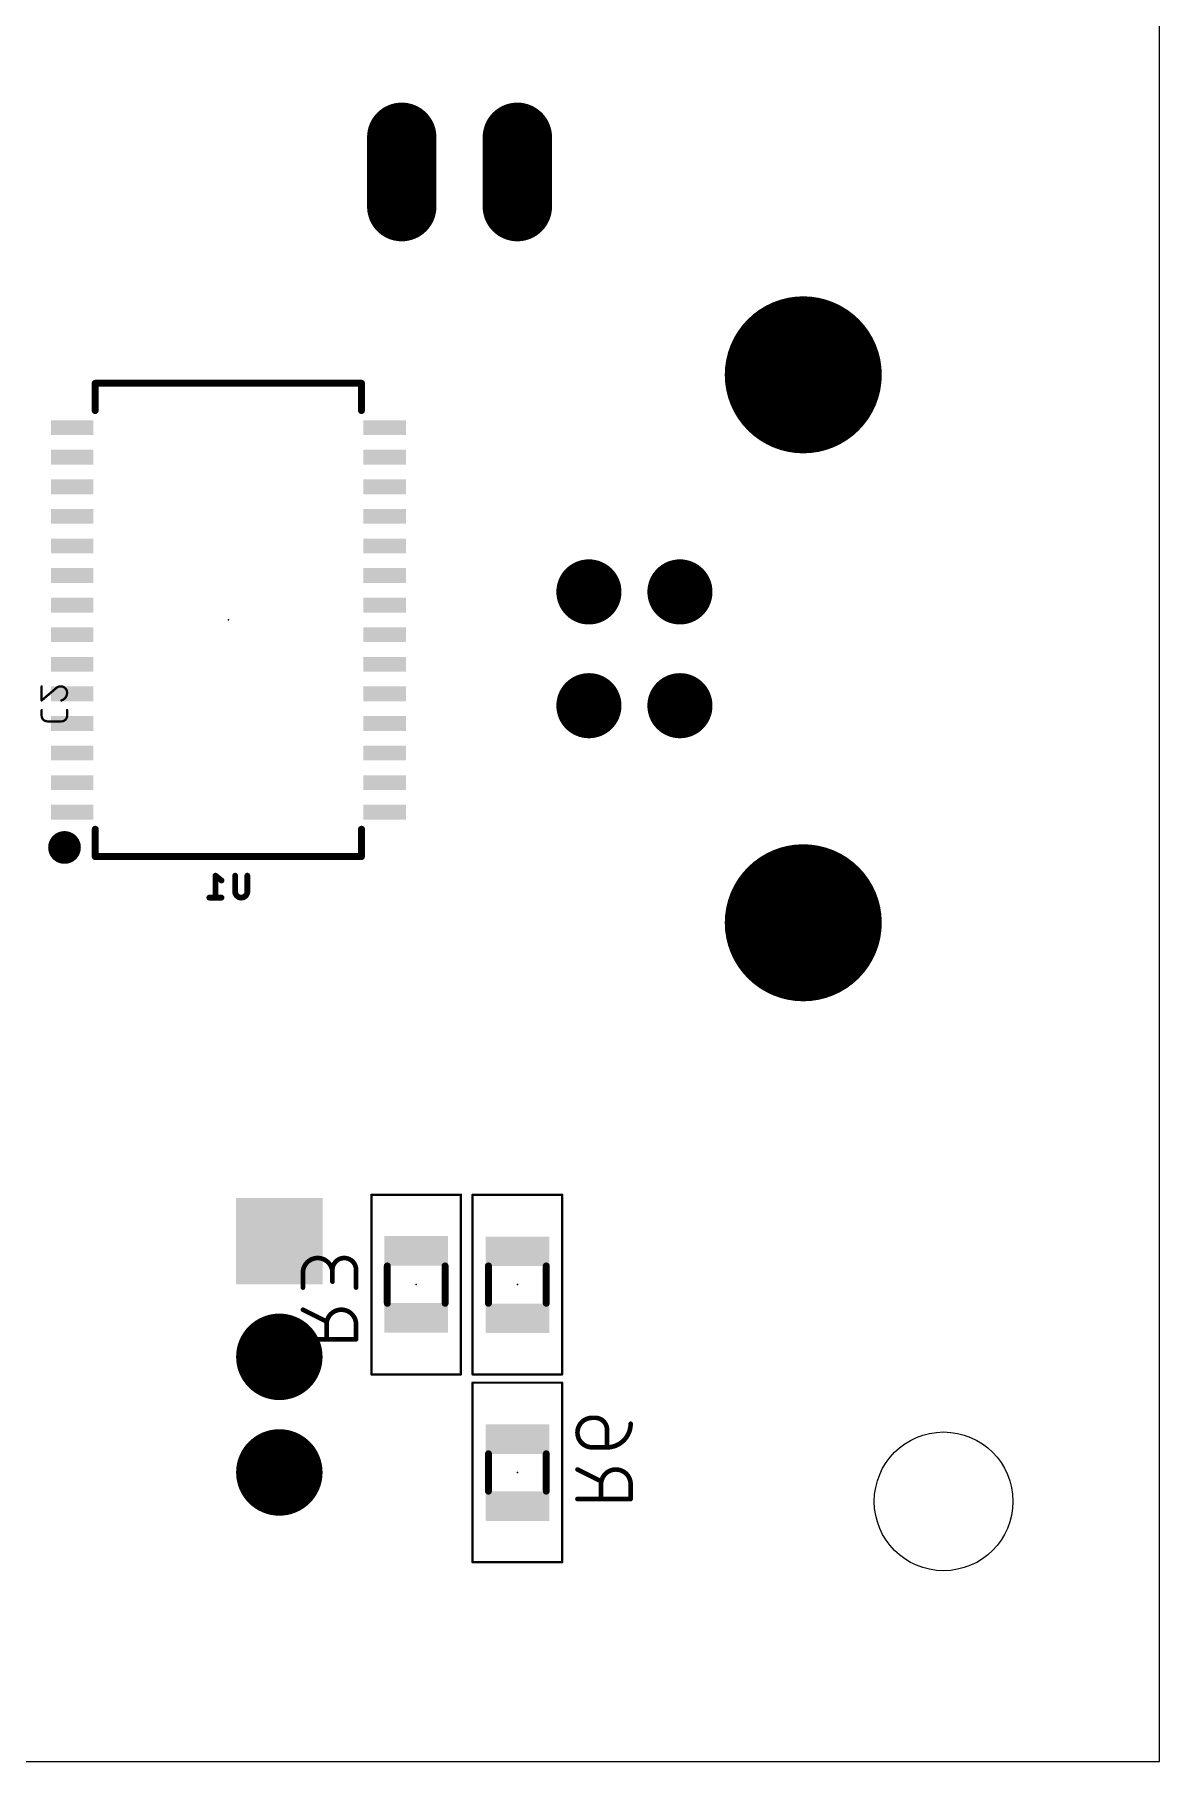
# Model space of a CAD drawing. Extents: x -2 to 136, y 0 to 100.
# Drawn here: x 111.15 to 135.87, y -0.16 to 37.79 of the extents above; entities that cross this region are included whole.
import ezdxf

# ---------------------------------------------------------------- set-up
doc = ezdxf.new("R2010")
doc.units = 0
for name, color, linetype in [('17', 110, 'CONTINUOUS'), ('20', 31, 'CONTINUOUS'), ('22', 253, 'CONTINUOUS'), ('24', 53, 'CONTINUOUS'), ('26', 253, 'CONTINUOUS'), ('40', 132, 'CONTINUOUS'), ('52', 253, 'CONTINUOUS')]:
    doc.layers.add(name, color=color, linetype=linetype)

# ---------------------------------------------------------------- blocks, each defined once
blk = doc.blocks.new('ROUNDP')
at = {"const_width": 0.5}
blk.add_lwpolyline([(0, -0.25, 1), (0, 0.25, 1), (0, -0.25)], format="xyb", dxfattribs=at)
blk = doc.blocks.new('LONGP100')
at = {"const_width": 1}
blk.add_lwpolyline([(-0.5, 0), (0.5, 0)], dxfattribs=at)
at = {"const_width": 0.5}
for points in [[(-0.5, 0.25, 1), (-0.5, -0.25)], [(0.5, -0.25, 1), (0.5, 0.25)]]:
    blk.add_lwpolyline(points, format="xyb", dxfattribs=at)
blk = doc.blocks.new('RECT')
blk.add_solid([(-0.5, -0.5), (0.5, -0.5), (-0.5, 0.5), (0.5, 0.5)])
blk = doc.blocks.new('SQUAREP')
blk.add_solid([(-0.5, -0.5), (0.5, -0.5), (-0.5, 0.5), (0.5, 0.5)])

msp = doc.modelspace()

# ---------------------------------------------------------------- linework, layer by layer
at = {"layer": '20'}
for p, q in [((135.87, -0.1588), (135.87, 100.4763)), ((-2.0638, -0.1588), (135.87, -0.1588))]:
    msp.add_line(p, q, dxfattribs=at)
msp.add_circle((131.1275, 5.5563), 1.524, dxfattribs=at)
at = {"layer": '22', "const_width": 0.1524}
for points in [[(118.3363, 30.1238), (112.4862, 30.1238)], [(112.4862, 30.1238), (112.4862, 29.5237)], [(118.3363, 30.1238), (118.3363, 29.5237)], [(112.4862, 19.7238), (112.4862, 20.3238)], [(118.3363, 19.7238), (118.3363, 20.3238)], [(112.4862, 19.7238), (118.3363, 19.7238)]]:
    msp.add_lwpolyline(points, dxfattribs=at)
at = {"layer": '22'}
for points, const_width in [([(112.4862, 30.1619, 1), (112.4862, 30.0857)], 0.0762), ([(112.5243, 30.1238, 1), (112.4481, 30.1238)], 0.0762), ([(118.3744, 30.1238, 1), (118.2982, 30.1238)], 0.0762), ([(118.3363, 30.0857, 1), (118.3363, 30.1619)], 0.0762), ([(112.4481, 29.5237, 1), (112.5243, 29.5237)], 0.0762), ([(118.2982, 29.5237, 1), (118.3744, 29.5237)], 0.0762), ([(111.8113, 19.7442, 1), (111.8113, 20.1034, 1), (111.8113, 19.7442)], 0.3592), ([(112.5243, 20.3238, 1), (112.4481, 20.3238)], 0.0762), ([(118.3744, 20.3238, 1), (118.2982, 20.3238)], 0.0762), ([(112.4862, 19.7619, 1), (112.4862, 19.6857)], 0.0762), ([(112.4481, 19.7238, 1), (112.5243, 19.7238)], 0.0762), ([(118.2982, 19.7238, 1), (118.3744, 19.7238)], 0.0762), ([(118.3363, 19.6857, 1), (118.3363, 19.7619)], 0.0762)]:
    msp.add_lwpolyline(points, format="xyb", dxfattribs=dict(at, const_width=const_width))
at = {"layer": '24'}
for p in [(115.4113, 24.9238), (119.5388, 10.3187), (121.7613, 10.3187), (121.7613, 6.1913)]:
    msp.add_point(p, dxfattribs=at)
at = {"layer": '26'}
for points, const_width in [([(111.3009, 23.1634, 1), (111.3174, 23.144)], 0.0254), ([(111.3218, 23.4642, 1), (111.2965, 23.4642)], 0.0254), ([(111.2965, 23.1537, 1), (111.3218, 23.1537)], 0.0254), ([(111.7283, 23.4642, 0.2053), (111.6196, 23.4176)], 0.0508), ([(111.6104, 23.4264, 1), (111.6288, 23.4088)], 0.0254), ([(111.6278, 23.4079, 1), (111.6114, 23.4273)], 0.0254), ([(111.868, 23.3245, 0.4142), (111.7283, 23.4642)], 0.0508), ([(111.7283, 23.4769, 1), (111.7283, 23.4515)], 0.0254), ([(111.7282, 23.4515, 1), (111.7283, 23.4769)], 0.0254), ([(111.7438, 23.1537, 0.3252), (111.868, 23.3245)], 0.0508), ([(111.7399, 23.1658, 1), (111.7477, 23.1416)], 0.0254), ([(111.8807, 23.3245, 1), (111.8553, 23.3245)], 0.0254), ([(111.8553, 23.3245, 1), (111.8807, 23.3245)], 0.0254), ([(111.3218, 22.9433, 1), (111.2965, 22.9433)], 0.0254), ([(111.3092, 22.8191, 0.4142), (111.4333, 22.6949)], 0.0508), ([(111.3218, 22.8191, 1), (111.2965, 22.8191)], 0.0254), ([(111.2965, 22.8191, 1), (111.3218, 22.8191)], 0.0254), ([(111.7438, 22.6949, 0.4142), (111.868, 22.8191)], 0.0508), ([(111.8807, 22.9433, 1), (111.8553, 22.9433)], 0.0254), ([(111.8806, 22.8191, 1), (111.8553, 22.8191)], 0.0254), ([(111.8553, 22.8191, 1), (111.8807, 22.8191)], 0.0254), ([(111.4333, 22.7076, 1), (111.4333, 22.6822)], 0.0254), ([(111.4333, 22.6822, 1), (111.4333, 22.7076)], 0.0254), ([(111.7438, 22.7076, 1), (111.7438, 22.6822)], 0.0254), ([(111.7438, 22.6822, 1), (111.7438, 22.7076)], 0.0254), ([(115.1476, 19.3288, 1), (115.108, 19.2792)], 0.0635), ([(115.1595, 19.304, 1), (115.096, 19.304)], 0.0635), ([(115.5924, 19.304, 1), (115.5289, 19.304)], 0.0635), ([(115.8605, 19.304, 1), (115.797, 19.304)], 0.0635), ([(115.242, 19.172, 1), (115.2817, 19.2215)], 0.0635), ([(115.5924, 18.9555, 1), (115.5289, 18.9555)], 0.0635), ([(115.5289, 18.9555, 1), (115.5924, 18.9555)], 0.0635), ([(115.5607, 18.9555, 1), (115.8288, 18.9555)], 0.127), ([(115.8605, 18.9555, 1), (115.797, 18.9555)], 0.0635), ([(115.797, 18.9555, 1), (115.8605, 18.9555)], 0.0635), ([(114.9937, 18.8531, 1), (114.9937, 18.7897)], 0.0635), ([(115.096, 18.8214, 1), (115.1595, 18.8214)], 0.0635), ([(115.2618, 18.7897, 1), (115.2618, 18.8531)], 0.0635), ([(117.6987, 10.5784, 1), (117.0496, 10.5784)], 0.1016), ([(117.075, 10.5784, 1), (117.0242, 10.5784)], 0.0508), ([(118.218, 10.6433, 1), (117.6987, 10.6433)], 0.1016), ([(117.7241, 10.6433, 1), (117.6733, 10.6433)], 0.0508), ([(117.6733, 10.6433, 1), (117.7241, 10.6433)], 0.0508), ([(118.2434, 10.6433, 1), (118.1925, 10.6433)], 0.0508), ([(118.1925, 10.6433, 1), (118.2434, 10.6433)], 0.0508), ([(117.0242, 10.5784, 1), (117.075, 10.5784)], 0.0508), ([(117.0242, 10.2538, 1), (117.075, 10.2538)], 0.0508), ([(117.6733, 10.5784, 1), (117.7241, 10.5784)], 0.0508), ([(117.6733, 10.3837, 1), (117.7241, 10.3837)], 0.0508), ([(118.1925, 10.2538, 1), (118.2434, 10.2538)], 0.0508), ([(117.0609, 9.79, 1), (117.0382, 9.7446)], 0.0508), ([(118.218, 9.4428, 1), (117.5688, 9.4428)], 0.1016), ([(117.5942, 9.4428, 1), (117.5434, 9.4428)], 0.0508), ([(117.5575, 9.485, 1), (117.5802, 9.5304)], 0.0508), ([(118.2434, 9.4428, 1), (118.1925, 9.4428)], 0.0508), ([(117.0496, 9.1436, 1), (117.0496, 9.0928)], 0.0508), ([(117.5434, 9.4428, 1), (117.5942, 9.4428)], 0.0508), ([(117.5434, 9.1182, 1), (117.5942, 9.1182)], 0.0508), ([(118.1925, 9.4428, 1), (118.2434, 9.4428)], 0.0508), ([(118.1925, 9.1182, 1), (118.2434, 9.1182)], 0.0508), ([(118.218, 9.0928, 1), (118.218, 9.1436)], 0.0508), ([(123.4066, 7.3918, 1), (123.4066, 6.7427)], 0.1016), ([(123.4066, 7.4172, 1), (123.4066, 7.3664)], 0.0508), ([(123.4066, 7.3664, 1), (123.4066, 7.4172)], 0.0508), ([(123.7312, 7.1322, 0.4142), (123.4715, 7.3918)], 0.1016), ([(123.4715, 7.4172, 1), (123.4715, 7.3664)], 0.0508), ([(123.4715, 7.3664, 1), (123.4715, 7.4172)], 0.0508), ([(123.7312, 6.7427, 0.4142), (124.2505, 7.262)], 0.1016), ([(124.2758, 7.262, 1), (124.2251, 7.262)], 0.0508), ([(123.7566, 7.1322, 1), (123.7058, 7.1322)], 0.0508), ([(123.7058, 7.1322, 1), (123.7566, 7.1322)], 0.0508), ([(123.4066, 6.7681, 1), (123.4066, 6.7173)], 0.0508), ([(123.4066, 6.7173, 1), (123.4066, 6.7681)], 0.0508), ([(123.7312, 6.7681, 1), (123.7312, 6.7173)], 0.0508), ([(123.7058, 6.7427, 1), (123.7566, 6.7427)], 0.0508), ([(123.7312, 6.7173, 1), (123.7312, 6.7681)], 0.0508), ([(123.0934, 6.2789, 1), (123.0707, 6.2334)], 0.0508), ([(124.2505, 5.9316, 1), (123.6013, 5.9316)], 0.1016), ([(123.6267, 5.9316, 1), (123.5759, 5.9316)], 0.0508), ([(123.5759, 5.9316, 1), (123.6267, 5.9316)], 0.0508), ([(123.59, 5.9738, 1), (123.6127, 6.0192)], 0.0508), ([(124.2759, 5.9316, 1), (124.225, 5.9316)], 0.0508), ([(124.225, 5.9316, 1), (124.2759, 5.9316)], 0.0508), ([(123.0821, 5.6325, 1), (123.0821, 5.5816)], 0.0508), ([(123.5759, 5.6071, 1), (123.6267, 5.6071)], 0.0508), ([(124.225, 5.6071, 1), (124.2759, 5.6071)], 0.0508), ([(124.2505, 5.5816, 1), (124.2505, 5.6325)], 0.0508)]:
    msp.add_lwpolyline(points, format="xyb", dxfattribs=dict(at, const_width=const_width))
for points, const_width in [([(111.3092, 23.1537), (111.3092, 23.4642)], 0.0508), ([(111.6196, 23.4176), (111.3092, 23.1537)], 0.0508), ([(111.3092, 22.9433), (111.3092, 22.8191)], 0.0508), ([(111.868, 22.8191), (111.868, 22.9433)], 0.0508), ([(111.4333, 22.6949), (111.7438, 22.6949)], 0.0508), ([(115.2618, 19.1968), (115.1278, 19.304)], 0.127), ([(115.1278, 19.304), (115.1278, 18.8214)], 0.127), ([(115.5607, 18.9555), (115.5607, 19.304)], 0.127), ([(115.8288, 19.304), (115.8288, 18.9555)], 0.127), ([(115.2618, 18.8214), (114.9937, 18.8214)], 0.127), ([(117.0496, 10.2538), (117.0496, 10.5784)], 0.1016), ([(117.6987, 10.6433), (117.6987, 10.3837)], 0.1016), ([(118.218, 10.2538), (118.218, 10.6433)], 0.1016), ([(117.0496, 9.7673), (117.5688, 9.5077)], 0.1016), ([(117.5688, 9.4428), (117.5688, 9.1182)], 0.1016), ([(118.218, 9.1182), (118.218, 9.4428)], 0.1016), ([(117.0496, 9.1182), (118.218, 9.1182)], 0.1016), ([(123.4715, 7.3918), (123.4066, 7.3918)], 0.1016), ([(123.7312, 6.7427), (123.7312, 7.1322)], 0.1016), ([(123.4066, 6.7427), (123.7312, 6.7427)], 0.1016), ([(123.0821, 6.2562), (123.6013, 5.9965)], 0.1016), ([(123.6013, 5.9316), (123.6013, 5.6071)], 0.1016), ([(124.2505, 5.6071), (124.2505, 5.9316)], 0.1016), ([(123.0821, 5.6071), (124.2505, 5.6071)], 0.1016)]:
    msp.add_lwpolyline(points, dxfattribs=dict(at, const_width=const_width))
at = {"layer": '40', "const_width": 0.0508}
for points in [[(118.5558, 12.2918), (118.5558, 8.3458)], [(120.5218, 12.2918), (118.5558, 12.2918)], [(120.5218, 8.3458), (120.5218, 12.2918)], [(122.7443, 12.2918), (120.7782, 12.2918)], [(120.7782, 12.2918), (120.7782, 8.3458)], [(122.7443, 8.3458), (122.7443, 12.2918)], [(118.5558, 8.3458), (120.5218, 8.3458)], [(120.7782, 8.3458), (122.7443, 8.3458)], [(122.7443, 8.1643), (120.7782, 8.1643)], [(120.7782, 8.1643), (120.7782, 4.2183)], [(122.7443, 4.2183), (122.7443, 8.1643)], [(120.7782, 4.2183), (122.7443, 4.2183)]]:
    msp.add_lwpolyline(points, dxfattribs=at)
at = {"layer": '40', "const_width": 0.0254}
for points in [[(118.5684, 12.2918, 1), (118.5431, 12.2918)], [(118.5558, 12.3045, 1), (118.5558, 12.279)], [(120.5345, 12.2918, 1), (120.5091, 12.2918)], [(120.5218, 12.279, 1), (120.5218, 12.3045)], [(120.7782, 12.3045, 1), (120.7782, 12.279)], [(120.7909, 12.2918, 1), (120.7656, 12.2918)], [(122.757, 12.2918, 1), (122.7316, 12.2918)], [(122.7443, 12.279, 1), (122.7443, 12.3045)], [(118.5558, 8.3585, 1), (118.5558, 8.3331)], [(118.5431, 8.3458, 1), (118.5684, 8.3458)], [(120.5091, 8.3458, 1), (120.5345, 8.3458)], [(120.5218, 8.3331, 1), (120.5218, 8.3585)], [(120.7782, 8.3585, 1), (120.7782, 8.3331)], [(120.7656, 8.3458, 1), (120.7909, 8.3458)], [(122.7316, 8.3458, 1), (122.757, 8.3458)], [(122.7443, 8.3331, 1), (122.7443, 8.3585)], [(120.7782, 8.177, 1), (120.7782, 8.1516)], [(120.7909, 8.1643, 1), (120.7656, 8.1643)], [(122.757, 8.1643, 1), (122.7316, 8.1643)], [(122.7443, 8.1516, 1), (122.7443, 8.177)], [(120.7782, 4.2309, 1), (120.7782, 4.2056)], [(120.7656, 4.2183, 1), (120.7909, 4.2183)], [(122.7316, 4.2183, 1), (122.757, 4.2183)], [(122.7443, 4.2056, 1), (122.7443, 4.2309)]]:
    msp.add_lwpolyline(points, format="xyb", dxfattribs=at)
at = {"layer": '52', "const_width": 0.1524}
for points in [[(118.9038, 10.7287), (118.9038, 9.9088)], [(120.1738, 10.7287), (120.1738, 9.9088)], [(121.1262, 9.9088), (121.1262, 10.7287)], [(122.3963, 9.9088), (122.3963, 10.7287)], [(121.1262, 5.7813), (121.1262, 6.6013)], [(122.3963, 5.7813), (122.3963, 6.6013)]]:
    msp.add_lwpolyline(points, dxfattribs=at)
at = {"layer": '52', "const_width": 0.0762}
for points in [[(118.9419, 10.7287, 1), (118.8657, 10.7287)], [(120.2119, 10.7287, 1), (120.1357, 10.7287)], [(121.1643, 10.7287, 1), (121.0881, 10.7287)], [(122.4344, 10.7287, 1), (122.3582, 10.7287)], [(118.8657, 9.9088, 1), (118.9419, 9.9088)], [(120.1357, 9.9088, 1), (120.2119, 9.9088)], [(121.0881, 9.9088, 1), (121.1643, 9.9088)], [(122.3582, 9.9088, 1), (122.4344, 9.9088)], [(121.1643, 6.6013, 1), (121.0881, 6.6013)], [(122.4344, 6.6013, 1), (122.3582, 6.6013)], [(121.0881, 5.7813, 1), (121.1643, 5.7813)], [(122.3582, 5.7813, 1), (122.4344, 5.7813)]]:
    msp.add_lwpolyline(points, format="xyb", dxfattribs=at)

# ---------------------------------------------------------------- block references
at = {"layer": '17', "rotation": 90}
for name, p, xscale, yscale in [('LONGP100', (119.2213, 34.7662), 1.524, 1.524), ('LONGP100', (119.2213, 34.7662), 1.524, 1.524), ('LONGP100', (121.7613, 34.7662), 1.524, 1.524), ('LONGP100', (121.7613, 34.7662), 1.524, 1.524), ('ROUNDP', (128.0438, 30.3087), 3.45, 3.45), ('ROUNDP', (128.0438, 30.3087), 3.45, 3.45), ('ROUNDP', (123.3338, 25.5388), 1.431, 1.431), ('ROUNDP', (123.3338, 25.5388), 1.431, 1.431), ('ROUNDP', (125.3338, 25.5388), 1.431, 1.431), ('ROUNDP', (125.3338, 25.5388), 1.431, 1.431), ('ROUNDP', (123.3338, 23.0388), 1.431, 1.431), ('ROUNDP', (123.3338, 23.0388), 1.431, 1.431), ('ROUNDP', (125.3338, 23.0388), 1.431, 1.431), ('ROUNDP', (125.3338, 23.0388), 1.431, 1.431), ('ROUNDP', (128.0438, 18.2688), 3.45, 3.45), ('ROUNDP', (128.0438, 18.2688), 3.45, 3.45)]:
    msp.add_blockref(name, p, dxfattribs=dict(at, xscale=xscale, yscale=yscale))
at = {"layer": '17', "xscale": 1.9, "yscale": 1.9}
for name, p in [('SQUAREP', (116.5318, 11.2713)), ('SQUAREP', (116.5318, 11.2713)), ('ROUNDP', (116.5318, 8.7313)), ('ROUNDP', (116.5318, 8.7313)), ('ROUNDP', (116.5318, 6.1913)), ('ROUNDP', (116.5318, 6.1913))]:
    msp.add_blockref(name, p, dxfattribs=at)
at = {"layer": '52'}
for p, xscale, yscale, rotation in [((111.9785, 29.1487), 0.325, 0.9344, 90), ((118.8441, 29.1487), 0.325, 0.9344, 90), ((111.9785, 28.4988), 0.325, 0.9344, 90), ((118.8441, 28.4988), 0.325, 0.9344, 90), ((111.9785, 27.8488), 0.325, 0.9344, 90), ((118.8441, 27.8488), 0.325, 0.9344, 90), ((111.9785, 27.1988), 0.325, 0.9344, 90), ((118.8441, 27.1988), 0.325, 0.9344, 90), ((111.9785, 26.5488), 0.325, 0.9344, 90), ((118.8441, 26.5488), 0.325, 0.9344, 90), ((111.9785, 25.8987), 0.325, 0.9344, 90), ((118.8441, 25.8987), 0.325, 0.9344, 90), ((111.9785, 25.2488), 0.325, 0.9344, 90), ((118.8441, 25.2488), 0.325, 0.9344, 90), ((111.9785, 24.5988), 0.325, 0.9344, 90), ((118.8441, 24.5988), 0.325, 0.9344, 90), ((111.9785, 23.9488), 0.325, 0.9344, 90), ((118.8441, 23.9488), 0.325, 0.9344, 90), ((111.9785, 23.2988), 0.325, 0.9344, 90), ((118.8441, 23.2988), 0.325, 0.9344, 90), ((111.9785, 22.6487), 0.325, 0.9344, 90), ((118.8441, 22.6487), 0.325, 0.9344, 90), ((111.9785, 21.9988), 0.325, 0.9344, 90), ((118.8441, 21.9988), 0.325, 0.9344, 90), ((111.9785, 21.3488), 0.325, 0.9344, 90), ((118.8441, 21.3488), 0.325, 0.9344, 90), ((111.9785, 20.6988), 0.325, 0.9344, 90), ((118.8441, 20.6988), 0.325, 0.9344, 90), ((119.5373, 11.0606), 0.65, 1.4, 270), ((121.7628, 11.0502), 0.65, 1.4, 90), ((119.5373, 9.5874), 0.65, 1.4, 270), ((121.7628, 9.577), 0.65, 1.4, 90), ((121.7628, 6.9226), 0.65, 1.4, 90), ((121.7628, 5.4495), 0.65, 1.4, 90)]:
    msp.add_blockref('RECT', p, dxfattribs=dict(at, xscale=xscale, yscale=yscale, rotation=rotation))

doc.saveas('drawing.dxf')
